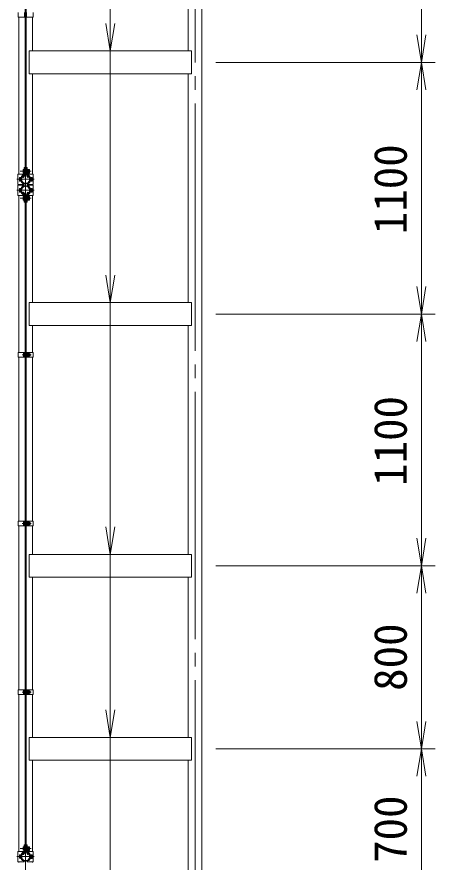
# Model space of a CAD drawing. Units: millimetres, scale not verified. Extents: x -21137 to 21137, y -15758 to 15759.
# Drawn here: x -13128 to -11301, y -6524 to -2830 of the extents above; entities that cross this region are included whole.
import ezdxf
from ezdxf.enums import TextEntityAlignment as Align

# ---------------------------------------------------------------- set-up
doc = ezdxf.new("R2010")
doc.units = ezdxf.units.MM
doc.header["$LTSCALE"] = 60
doc.linetypes.add('LONG_CHAIN', pattern=[21, 18, -1, 1, -1])
for name, color, linetype, lineweight in [('0-2_D-BMK', 2, 'LONG_CHAIN', 9), ('0-3_D-STR1', 1, 'Continuous', 9), ('0-4_D-STR-DIM', 7, 'Continuous', 9), ('0-5_0', 7, 'Continuous', 9), ('0-8_D-STR3', 3, 'Continuous', 9), ('0-9_D-STR-TXT', 7, 'Continuous', 9), ('0-A_D-STR2', 7, 'Continuous', 9)]:
    doc.layers.add(name, color=color, linetype=linetype, lineweight=lineweight)
doc.styles.add('ＭＳ ゴシック', font='')
doc.styles.get('ＭＳ ゴシック').set_extended_font_data('MS Gothic')

# ---------------------------------------------------------------- blocks, each defined once
blk = doc.blocks.new('_Open')
at = {"layer": '0-5_0'}
blk.add_line((-60, 10), (0, 0), dxfattribs=at)
blk.add_lwpolyline([(-60, -10), (0, 0), (-60, 0)], dxfattribs=at)

msp = doc.modelspace()

# ---------------------------------------------------------------- linework, layer by layer
at = {"layer": '0-2_D-BMK'}
for p, q in [((-13090.03, -589.13), (-13090.03, -10589.13)), ((-12350.03, -10589.13), (-12350.03, -698.13)), ((-13114.47, -3505.08), (-13065.59, -3505.08)), ((-13128, -3540.08), (-13052.07, -3540.08)), ((-13128, -3588.18), (-13052.07, -3588.18)), ((-13114.47, -3623.18), (-13065.59, -3623.18)), ((-13104.58, -4307.13), (-13065.98, -4307.13)), ((-13104.58, -5044.13), (-13065.98, -5044.13)), ((-13104.58, -5781.13), (-13065.98, -5781.13)), ((-13128, -6500.08), (-13052.07, -6500.08)), ((-13114.47, -6465.08), (-13065.59, -6465.08))]:
    msp.add_line(p, q, dxfattribs=at)
at = {"layer": '0-3_D-STR1'}
for p, q in [((-12319.78, -10539.13), (-12319.78, -720.13)), ((-12380.28, -1979.13), (-12380.28, -2979.13)), ((-13120.28, -3517.58), (-13120.28, -2831.63)), ((-13059.78, -2979.13), (-13059.78, -2831.63)), ((-12366.03, -2979.13), (-13074.03, -2979.13)), ((-13074.03, -2979.13), (-13074.03, -3079.13)), ((-12366.03, -2979.13), (-12366.03, -3079.13)), ((-12366.03, -3079.13), (-13074.03, -3079.13)), ((-13059.78, -3517.58), (-13059.78, -3079.13)), ((-12380.28, -3079.13), (-12380.28, -4079.13)), ((-13096.71, -3524.75), (-13100.22, -3530.83)), ((-13100.22, -3530.83), (-13098.83, -3531.63)), ((-13095.32, -3525.55), (-13098.83, -3531.63)), ((-13084.75, -3525.55), (-13081.24, -3531.63)), ((-13083.36, -3524.75), (-13079.85, -3530.83)), ((-13079.85, -3530.83), (-13081.24, -3531.63)), ((-13120.28, -3565.68), (-13120.28, -3562.58)), ((-13120.28, -3565.68), (-13120.28, -3562.58)), ((-13059.78, -3565.68), (-13059.78, -3562.58)), ((-13059.78, -3565.68), (-13059.78, -3562.58)), ((-13120.28, -4296.63), (-13120.28, -3610.68)), ((-13100.22, -3597.43), (-13098.83, -3596.63)), ((-13096.71, -3603.51), (-13100.22, -3597.43)), ((-13095.32, -3602.71), (-13098.83, -3596.63)), ((-13084.75, -3602.71), (-13081.24, -3596.63)), ((-13083.36, -3603.51), (-13079.85, -3597.43)), ((-13079.85, -3597.43), (-13081.24, -3596.63)), ((-13059.78, -4079.13), (-13059.78, -3610.68)), ((-12366.03, -4079.13), (-13074.03, -4079.13)), ((-13074.03, -4079.13), (-13074.03, -4179.13)), ((-12366.03, -4079.13), (-12366.03, -4179.13)), ((-12366.03, -4179.13), (-13074.03, -4179.13)), ((-13059.78, -4296.63), (-13059.78, -4179.13)), ((-12380.28, -4179.13), (-12380.28, -5179.13)), ((-13120.28, -5033.63), (-13120.28, -4317.63)), ((-13059.78, -5033.63), (-13059.78, -4317.63)), ((-13120.28, -5770.63), (-13120.28, -5054.63)), ((-13059.78, -5179.13), (-13059.78, -5054.63)), ((-12366.03, -5179.13), (-13074.03, -5179.13)), ((-13074.03, -5179.13), (-13074.03, -5279.13)), ((-12366.03, -5179.13), (-12366.03, -5279.13)), ((-12366.03, -5279.13), (-13074.03, -5279.13)), ((-13059.78, -5770.63), (-13059.78, -5279.13)), ((-12380.28, -5279.13), (-12380.28, -5979.13)), ((-13120.28, -6477.58), (-13120.28, -5791.63)), ((-13059.78, -5979.13), (-13059.78, -5791.63)), ((-12366.03, -5979.13), (-13074.03, -5979.13)), ((-13074.03, -5979.13), (-13074.03, -6079.13)), ((-12366.03, -5979.13), (-12366.03, -6079.13)), ((-12366.03, -6079.13), (-13074.03, -6079.13)), ((-13059.78, -6477.58), (-13059.78, -6079.13)), ((-12380.28, -6079.13), (-12380.28, -6679.13)), ((-13096.71, -6484.75), (-13100.22, -6490.83)), ((-13100.22, -6490.83), (-13098.83, -6491.63)), ((-13095.32, -6485.55), (-13098.83, -6491.63)), ((-13084.75, -6485.55), (-13081.24, -6491.63)), ((-13083.36, -6484.75), (-13079.85, -6490.83)), ((-13079.85, -6490.83), (-13081.24, -6491.63)), ((-13120.28, -6525.68), (-13120.28, -6522.58)), ((-13059.78, -6525.68), (-13059.78, -6522.58))]:
    msp.add_line(p, q, dxfattribs=at)
for centre, radius, start, end in [((-13090.03, -3540.08), 19.05, 114.32478, 65.67522), ((-13090.03, -3540.08), 17.45, 114.32478, 65.67522), ((-13097.05, -3524.55), 2, 330, 114.32478), ((-13097.05, -3524.55), 0.401, 330, 114.32478), ((-13083.01, -3524.55), 2, 65.67522, 210), ((-13083.01, -3524.55), 0.401, 65.67522, 210), ((-13090.03, -3588.18), 19.05, 294.32478, 245.67522), ((-13090.03, -3588.18), 17.45, 294.32478, 245.67522), ((-13097.05, -3603.71), 2, 245.67522, 30), ((-13097.05, -3603.71), 0.401, 245.67522, 30), ((-13083.01, -3603.71), 2, 150, 294.32478), ((-13083.01, -3603.71), 0.401, 150, 294.32478), ((-13090.03, -6500.08), 19.05, 114.32478, 65.67522), ((-13090.03, -6500.08), 17.45, 114.32478, 65.67522), ((-13097.05, -6484.55), 2, 330, 114.32478), ((-13097.05, -6484.55), 0.401, 330, 114.32478), ((-13083.01, -6484.55), 2, 65.67522, 210), ((-13083.01, -6484.55), 0.401, 65.67522, 210)]:
    msp.add_arc(centre, radius, start, end, dxfattribs=at)
at = {"layer": '0-4_D-STR-DIM'}
for p, q in [((-11361.36, -2049.13), (-11361.36, -2909.13)), ((-12259.78, -3029.13), (-11301.36, -3029.13)), ((-12259.78, -3029.13), (-11301.36, -3029.13)), ((-11361.36, -3149.13), (-11361.36, -4009.13)), ((-12259.78, -4129.13), (-11301.36, -4129.13)), ((-12259.78, -4129.13), (-11301.36, -4129.13)), ((-11361.36, -4249.13), (-11361.36, -5109.13)), ((-12259.78, -5229.13), (-11301.36, -5229.13)), ((-12259.78, -5229.13), (-11301.36, -5229.13)), ((-11361.36, -5349.13), (-11361.36, -5909.13)), ((-12259.78, -6029.13), (-11301.36, -6029.13)), ((-12259.78, -6029.13), (-11301.36, -6029.13)), ((-11361.36, -6149.13), (-11361.36, -6609.13))]:
    msp.add_line(p, q, dxfattribs=at)
at = {"layer": '0-8_D-STR3'}
for p, q in [((-13092.28, -648.18), (-13092.28, -3520.08)), ((-13087.78, -648.18), (-13087.78, -3520.08)), ((-13122.58, -2810.63), (-13122.58, -2831.63)), ((-13092.28, -2831.63), (-13122.58, -2831.63)), ((-13094.58, -2810.63), (-13094.58, -2831.63)), ((-13087.78, -2831.63), (-13057.48, -2831.63)), ((-13085.48, -2810.63), (-13085.48, -2831.63)), ((-13057.48, -2810.63), (-13057.48, -2831.63)), ((-13101.33, -3498.58), (-13101.33, -3511.58)), ((-13096.53, -3488.08), (-13096.53, -3517.65)), ((-13096.53, -3488.08), (-13094.23, -3488.08)), ((-13094.23, -3488.08), (-13094.23, -3517.65)), ((-13092.53, -3499.76), (-13094.23, -3499.76)), ((-13092.53, -3499.76), (-13092.53, -3510.4)), ((-13092.53, -3501.08), (-13092.28, -3501.08)), ((-13092.53, -3509.08), (-13092.28, -3509.08)), ((-13087.78, -3501.08), (-13085.83, -3501.08)), ((-13087.78, -3509.08), (-13085.83, -3509.08)), ((-13085.83, -3488.08), (-13085.83, -3517.65)), ((-13085.83, -3488.08), (-13083.53, -3488.08)), ((-13083.53, -3488.08), (-13083.53, -3517.65)), ((-13073.53, -3496.98), (-13083.53, -3496.98)), ((-13073.53, -3501.03), (-13083.53, -3501.03)), ((-13083.53, -3501.08), (-13083.33, -3501.08)), ((-13083.53, -3509.08), (-13083.33, -3509.08)), ((-13072.53, -3498.85), (-13072.53, -3511.19)), ((-13072.53, -3501.08), (-13072.53, -3509.08)), ((-13072.53, -3501.76), (-13072.21, -3501.76)), ((-13072.53, -3508.4), (-13072.21, -3508.4)), ((-13123.68, -3517.58), (-13096.53, -3517.58)), ((-13123.68, -3517.58), (-13123.68, -3562.58)), ((-13116.83, -3533.58), (-13116.83, -3546.58)), ((-13112.03, -3532.08), (-13112.03, -3548.08)), ((-13111.67, -3536.08), (-13112.03, -3536.08)), ((-13111.67, -3544.08), (-13112.03, -3544.08)), ((-13092.53, -3510.4), (-13094.23, -3510.4)), ((-13092.28, -3520.08), (-13087.78, -3520.08)), ((-13073.53, -3509.13), (-13083.53, -3509.13)), ((-13073.53, -3513.18), (-13083.53, -3513.18)), ((-13083.53, -3517.58), (-13056.38, -3517.58)), ((-13068.03, -3536.08), (-13068.4, -3536.08)), ((-13068.03, -3544.08), (-13068.4, -3544.08)), ((-13062.53, -3531.98), (-13068.03, -3531.98)), ((-13068.03, -3531.98), (-13068.03, -3548.18)), ((-13062.53, -3536.03), (-13068.03, -3536.03)), ((-13062.53, -3544.13), (-13068.03, -3544.13)), ((-13061.53, -3533.85), (-13061.53, -3546.19)), ((-13061.53, -3536.08), (-13061.03, -3536.08)), ((-13061.53, -3536.08), (-13061.03, -3536.08)), ((-13061.53, -3536.76), (-13060.71, -3536.76)), ((-13061.53, -3543.4), (-13060.71, -3543.4)), ((-13061.53, -3544.08), (-13061.03, -3544.08)), ((-13061.53, -3544.08), (-13061.03, -3544.08)), ((-13061.03, -3536.08), (-13061.03, -3544.08)), ((-13056.38, -3517.58), (-13056.38, -3562.58)), ((-13123.68, -3562.58), (-13096.73, -3562.58)), ((-13123.68, -3565.68), (-13096.73, -3565.68)), ((-13123.68, -3610.68), (-13123.68, -3565.68)), ((-13116.83, -3594.68), (-13116.83, -3581.68)), ((-13112.03, -3596.18), (-13112.03, -3580.18)), ((-13096.73, -3558.61), (-13097.52, -3560.77)), ((-13096.73, -3569.66), (-13097.52, -3567.49)), ((-13096.73, -3558.61), (-13096.73, -3562.58)), ((-13096.73, -3569.66), (-13096.73, -3565.68)), ((-13083.33, -3558.61), (-13083.33, -3562.58)), ((-13083.33, -3558.61), (-13082.55, -3560.77)), ((-13083.33, -3562.58), (-13056.38, -3562.58)), ((-13083.33, -3569.66), (-13083.33, -3565.68)), ((-13083.33, -3565.68), (-13056.38, -3565.68)), ((-13083.33, -3569.66), (-13082.55, -3567.49)), ((-13062.53, -3548.18), (-13068.03, -3548.18)), ((-13062.53, -3580.08), (-13068.03, -3580.08)), ((-13068.03, -3596.28), (-13068.03, -3580.08)), ((-13061.53, -3594.42), (-13061.53, -3582.07)), ((-13056.38, -3610.68), (-13056.38, -3565.68)), ((-13123.68, -3610.68), (-13096.53, -3610.68)), ((-13111.67, -3584.18), (-13112.03, -3584.18)), ((-13111.67, -3592.18), (-13112.03, -3592.18)), ((-13101.33, -3629.68), (-13101.33, -3616.68)), ((-13096.53, -3640.18), (-13096.53, -3610.61)), ((-13094.23, -3640.18), (-13094.23, -3610.61)), ((-13092.53, -3617.86), (-13094.23, -3617.86)), ((-13092.53, -3628.5), (-13092.53, -3617.86)), ((-13092.53, -3619.18), (-13092.28, -3619.18)), ((-13092.28, -3608.18), (-13092.28, -6480.08)), ((-13092.28, -3608.18), (-13087.78, -3608.18)), ((-13087.78, -3608.18), (-13087.78, -6480.08)), ((-13087.78, -3619.18), (-13085.83, -3619.18)), ((-13085.83, -3640.18), (-13085.83, -3610.61)), ((-13083.53, -3640.18), (-13083.53, -3610.61)), ((-13083.53, -3610.68), (-13056.38, -3610.68)), ((-13073.53, -3615.08), (-13083.53, -3615.08)), ((-13073.53, -3619.13), (-13083.53, -3619.13)), ((-13083.53, -3619.18), (-13083.33, -3619.18)), ((-13072.53, -3629.42), (-13072.53, -3617.07)), ((-13072.53, -3627.18), (-13072.53, -3619.18)), ((-13072.53, -3619.86), (-13072.21, -3619.86)), ((-13068.03, -3584.18), (-13068.4, -3584.18)), ((-13068.03, -3592.18), (-13068.4, -3592.18)), ((-13062.53, -3584.13), (-13068.03, -3584.13)), ((-13062.53, -3592.23), (-13068.03, -3592.23)), ((-13062.53, -3596.28), (-13068.03, -3596.28)), ((-13061.53, -3584.18), (-13061.03, -3584.18)), ((-13061.53, -3584.18), (-13061.03, -3584.18)), ((-13061.53, -3584.86), (-13060.71, -3584.86)), ((-13061.53, -3591.5), (-13060.71, -3591.5)), ((-13061.53, -3592.18), (-13061.03, -3592.18)), ((-13061.53, -3592.18), (-13061.03, -3592.18)), ((-13061.03, -3592.18), (-13061.03, -3584.18)), ((-13096.53, -3640.18), (-13094.23, -3640.18)), ((-13092.53, -3628.5), (-13094.23, -3628.5)), ((-13092.53, -3627.18), (-13092.28, -3627.18)), ((-13087.78, -3627.18), (-13085.83, -3627.18)), ((-13085.83, -3640.18), (-13083.53, -3640.18)), ((-13083.53, -3627.18), (-13083.33, -3627.18)), ((-13073.53, -3627.23), (-13083.53, -3627.23)), ((-13073.53, -3631.28), (-13083.53, -3631.28)), ((-13072.53, -3626.5), (-13072.21, -3626.5)), ((-13122.58, -4296.63), (-13122.58, -4317.63)), ((-13092.28, -4296.63), (-13122.58, -4296.63)), ((-13092.28, -4317.63), (-13122.58, -4317.63)), ((-13099.38, -4300.63), (-13099.38, -4313.63)), ((-13094.58, -4296.63), (-13094.58, -4317.63)), ((-13094.58, -4299.13), (-13094.58, -4315.13)), ((-13087.78, -4296.63), (-13057.48, -4296.63)), ((-13087.78, -4317.63), (-13057.48, -4317.63)), ((-13085.48, -4296.63), (-13085.48, -4317.63)), ((-13075.48, -4299.03), (-13085.48, -4299.03)), ((-13085.48, -4299.03), (-13085.48, -4315.23)), ((-13075.48, -4303.08), (-13085.48, -4303.08)), ((-13075.48, -4311.18), (-13085.48, -4311.18)), ((-13075.48, -4315.23), (-13085.48, -4315.23)), ((-13074.48, -4300.9), (-13074.48, -4313.24)), ((-13074.48, -4303.13), (-13070.58, -4303.13)), ((-13074.48, -4303.81), (-13070.26, -4303.81)), ((-13074.48, -4310.45), (-13070.26, -4310.45)), ((-13074.48, -4311.13), (-13070.58, -4311.13)), ((-13070.58, -4303.13), (-13070.58, -4311.13)), ((-13057.48, -4296.63), (-13057.48, -4317.63)), ((-13122.58, -5033.63), (-13122.58, -5054.63)), ((-13092.28, -5033.63), (-13122.58, -5033.63)), ((-13092.28, -5054.63), (-13122.58, -5054.63)), ((-13099.38, -5037.63), (-13099.38, -5050.63)), ((-13094.58, -5033.63), (-13094.58, -5054.63)), ((-13094.58, -5036.13), (-13094.58, -5052.13)), ((-13087.78, -5033.63), (-13057.48, -5033.63)), ((-13087.78, -5054.63), (-13057.48, -5054.63)), ((-13085.48, -5033.63), (-13085.48, -5054.63)), ((-13075.48, -5036.03), (-13085.48, -5036.03)), ((-13085.48, -5036.03), (-13085.48, -5052.23)), ((-13075.48, -5040.08), (-13085.48, -5040.08)), ((-13075.48, -5048.18), (-13085.48, -5048.18)), ((-13075.48, -5052.23), (-13085.48, -5052.23)), ((-13074.48, -5037.9), (-13074.48, -5050.24)), ((-13074.48, -5040.13), (-13070.58, -5040.13)), ((-13074.48, -5040.81), (-13070.26, -5040.81)), ((-13074.48, -5047.45), (-13070.26, -5047.45)), ((-13074.48, -5048.13), (-13070.58, -5048.13)), ((-13070.58, -5040.13), (-13070.58, -5048.13)), ((-13057.48, -5033.63), (-13057.48, -5054.63)), ((-13122.58, -5770.63), (-13122.58, -5791.63)), ((-13092.28, -5770.63), (-13122.58, -5770.63)), ((-13092.28, -5791.63), (-13122.58, -5791.63)), ((-13099.38, -5774.63), (-13099.38, -5787.63)), ((-13094.58, -5770.63), (-13094.58, -5791.63)), ((-13094.58, -5773.13), (-13094.58, -5789.13)), ((-13087.78, -5770.63), (-13057.48, -5770.63)), ((-13087.78, -5791.63), (-13057.48, -5791.63)), ((-13085.48, -5770.63), (-13085.48, -5791.63)), ((-13075.48, -5773.03), (-13085.48, -5773.03)), ((-13085.48, -5773.03), (-13085.48, -5789.23)), ((-13075.48, -5777.08), (-13085.48, -5777.08)), ((-13075.48, -5785.18), (-13085.48, -5785.18)), ((-13075.48, -5789.23), (-13085.48, -5789.23)), ((-13074.48, -5774.9), (-13074.48, -5787.24)), ((-13074.48, -5777.13), (-13070.58, -5777.13)), ((-13074.48, -5777.81), (-13070.26, -5777.81)), ((-13074.48, -5784.45), (-13070.26, -5784.45)), ((-13074.48, -5785.13), (-13070.58, -5785.13)), ((-13070.58, -5777.13), (-13070.58, -5785.13)), ((-13057.48, -5770.63), (-13057.48, -5791.63)), ((-13101.33, -6458.58), (-13101.33, -6471.58)), ((-13096.53, -6448.08), (-13096.53, -6477.65)), ((-13096.53, -6448.08), (-13094.23, -6448.08)), ((-13094.23, -6448.08), (-13094.23, -6477.65)), ((-13092.53, -6459.76), (-13094.23, -6459.76)), ((-13092.53, -6459.76), (-13092.53, -6470.4)), ((-13092.53, -6461.08), (-13092.28, -6461.08)), ((-13087.78, -6461.08), (-13085.83, -6461.08)), ((-13085.83, -6448.08), (-13085.83, -6477.65)), ((-13085.83, -6448.08), (-13083.53, -6448.08)), ((-13083.53, -6448.08), (-13083.53, -6477.65)), ((-13073.53, -6456.98), (-13083.53, -6456.98)), ((-13073.53, -6461.03), (-13083.53, -6461.03)), ((-13083.53, -6461.08), (-13083.33, -6461.08)), ((-13072.53, -6458.85), (-13072.53, -6471.19)), ((-13072.53, -6461.08), (-13072.53, -6469.08)), ((-13072.53, -6461.76), (-13072.21, -6461.76)), ((-13123.68, -6477.58), (-13096.53, -6477.58)), ((-13123.68, -6477.58), (-13123.68, -6522.58)), ((-13116.83, -6493.58), (-13116.83, -6506.58)), ((-13112.03, -6492.08), (-13112.03, -6508.08)), ((-13111.67, -6496.08), (-13112.03, -6496.08)), ((-13092.53, -6470.4), (-13094.23, -6470.4)), ((-13092.53, -6469.08), (-13092.28, -6469.08)), ((-13092.28, -6480.08), (-13087.78, -6480.08)), ((-13087.78, -6469.08), (-13085.83, -6469.08)), ((-13083.53, -6469.08), (-13083.33, -6469.08)), ((-13073.53, -6469.13), (-13083.53, -6469.13)), ((-13073.53, -6473.18), (-13083.53, -6473.18)), ((-13083.53, -6477.58), (-13056.38, -6477.58)), ((-13072.53, -6468.4), (-13072.21, -6468.4)), ((-13068.03, -6496.08), (-13068.4, -6496.08)), ((-13062.53, -6491.98), (-13068.03, -6491.98)), ((-13068.03, -6491.98), (-13068.03, -6508.18)), ((-13062.53, -6496.03), (-13068.03, -6496.03)), ((-13061.53, -6493.85), (-13061.53, -6506.19)), ((-13061.53, -6496.08), (-13061.03, -6496.08)), ((-13061.53, -6496.08), (-13061.03, -6496.08)), ((-13061.53, -6496.76), (-13060.71, -6496.76)), ((-13061.03, -6496.08), (-13061.03, -6504.08)), ((-13056.38, -6477.58), (-13056.38, -6522.58)), ((-13123.68, -6522.58), (-13096.73, -6522.58)), ((-13111.67, -6504.08), (-13112.03, -6504.08)), ((-13096.73, -6518.61), (-13097.52, -6520.77)), ((-13096.73, -6518.61), (-13096.73, -6522.58)), ((-13083.33, -6518.61), (-13083.33, -6522.58)), ((-13083.33, -6518.61), (-13082.55, -6520.77)), ((-13083.33, -6522.58), (-13056.38, -6522.58)), ((-13068.03, -6504.08), (-13068.4, -6504.08)), ((-13062.53, -6504.13), (-13068.03, -6504.13)), ((-13062.53, -6508.18), (-13068.03, -6508.18)), ((-13061.53, -6503.4), (-13060.71, -6503.4)), ((-13061.53, -6504.08), (-13061.03, -6504.08)), ((-13061.53, -6504.08), (-13061.03, -6504.08))]:
    msp.add_line(p, q, dxfattribs=at)
for centre, radius, start, end in [((-13075.07, -3499.01), 2.54, 307.21089, 52.78911), ((-13081.23, -3505.08), 8.7, 332.26063, 27.73937), ((-13080.03, -3505.08), 8.5, 331.92751, 28.07249), ((-13090.03, -3540.08), 22, 110.1633, 250.11694), ((-13090.03, -3540.08), 19.7, 109.83718, 250.11694), ((-13098.53, -3517.65), 2, 297.27961, 0), ((-13098.53, -3517.65), 4.3, 294.96438, 0), ((-13081.53, -3517.65), 4.3, 180, 245.03562), ((-13081.53, -3517.65), 2, 180, 242.72039), ((-13090.03, -3540.08), 19.7, 289.88306, 70.16282), ((-13090.03, -3540.08), 22, 289.88306, 69.8367), ((-13075.08, -3511.16), 2.55, 307.42505, 52.57495), ((-13064.07, -3534.01), 2.54, 307.21089, 52.78911), ((-13070.23, -3540.08), 8.7, 332.26063, 27.73937), ((-13064.08, -3546.16), 2.55, 307.42505, 52.57495), ((-13068.53, -3540.08), 8.5, 331.92751, 28.07249), ((-13090.03, -3588.18), 22, 109.88306, 249.8367), ((-13090.03, -3588.18), 19.7, 109.88306, 250.16282), ((-13090.03, -3588.18), 19.7, 289.83718, 70.11694), ((-13090.03, -3588.18), 22, 290.1633, 70.11694), ((-13064.08, -3582.11), 2.55, 307.42505, 52.57495), ((-13098.53, -3610.61), 2, 0, 62.72039), ((-13098.53, -3610.61), 4.3, 0, 65.03562), ((-13081.53, -3610.61), 4.3, 114.96438, 180), ((-13081.53, -3610.61), 2, 117.27961, 180), ((-13075.08, -3617.11), 2.55, 307.42505, 52.57495), ((-13081.23, -3623.18), 8.7, 332.26063, 27.73937), ((-13080.03, -3623.18), 8.5, 331.92751, 28.07249), ((-13070.23, -3588.18), 8.7, 332.26063, 27.73937), ((-13064.07, -3594.26), 2.54, 307.21089, 52.78911), ((-13068.53, -3588.18), 8.5, 331.92751, 28.07249), ((-13075.07, -3629.26), 2.54, 307.21089, 52.78911), ((-13077.02, -4301.06), 2.54, 307.21089, 52.78911), ((-13083.18, -4307.13), 8.7, 332.26063, 27.73937), ((-13077.03, -4313.21), 2.55, 307.42505, 52.57495), ((-13078.08, -4307.13), 8.5, 331.92751, 28.07249), ((-13077.02, -5038.06), 2.54, 307.21089, 52.78911), ((-13083.18, -5044.13), 8.7, 332.26063, 27.73937), ((-13077.03, -5050.21), 2.55, 307.42505, 52.57495), ((-13078.08, -5044.13), 8.5, 331.92751, 28.07249), ((-13077.02, -5775.06), 2.54, 307.21089, 52.78911), ((-13083.18, -5781.13), 8.7, 332.26063, 27.73937), ((-13077.03, -5787.21), 2.55, 307.42505, 52.57495), ((-13078.08, -5781.13), 8.5, 331.92751, 28.07249), ((-13075.07, -6459.01), 2.54, 307.21089, 52.78911), ((-13081.23, -6465.08), 8.7, 332.26063, 27.73937), ((-13080.03, -6465.08), 8.5, 331.92751, 28.07249), ((-13090.03, -6500.08), 22, 110.1633, 250.11694), ((-13090.03, -6500.08), 19.7, 109.83718, 250.11694), ((-13098.53, -6477.65), 2, 297.27961, 0), ((-13098.53, -6477.65), 4.3, 294.96438, 0), ((-13081.53, -6477.65), 4.3, 180, 245.03562), ((-13081.53, -6477.65), 2, 180, 242.72039), ((-13090.03, -6500.08), 19.7, 289.88306, 70.16282), ((-13090.03, -6500.08), 22, 289.88306, 69.8367), ((-13075.08, -6471.16), 2.55, 307.42505, 52.57495), ((-13064.07, -6494.01), 2.54, 307.21089, 52.78911), ((-13070.23, -6500.08), 8.7, 332.26063, 27.73937), ((-13068.53, -6500.08), 8.5, 331.92751, 28.07249), ((-13064.08, -6506.16), 2.55, 307.42505, 52.57495)]:
    msp.add_arc(centre, radius, start, end, dxfattribs=at)
for centre, start_param, end_param in [((-13096.53, -3498.58), 1.5707963, 3.1415927), ((-13112.03, -3533.58), 1.5707963, 3.1415927), ((-13096.53, -3511.58), 3.1415927, 4.712389), ((-13112.03, -3546.58), 3.1415927, 4.712389), ((-13112.03, -3581.68), 1.5707963, 3.1415927), ((-13112.03, -3594.68), 3.1415927, 4.712389), ((-13096.53, -3616.68), 1.5707963, 3.1415927), ((-13096.53, -3629.68), 3.1415927, 4.712389), ((-13094.58, -4300.63), 1.5707963, 3.1415927), ((-13094.58, -4313.63), 3.1415927, 4.712389), ((-13094.58, -5037.63), 1.5707963, 3.1415927), ((-13094.58, -5050.63), 3.1415927, 4.712389), ((-13094.58, -5774.63), 1.5707963, 3.1415927), ((-13094.58, -5787.63), 3.1415927, 4.712389), ((-13096.53, -6458.58), 1.5707963, 3.1415927), ((-13112.03, -6493.58), 1.5707963, 3.1415927), ((-13096.53, -6471.58), 3.1415927, 4.712389), ((-13112.03, -6506.58), 3.1415927, 4.712389)]:
    msp.add_ellipse(centre, major_axis=(4.8, 0), ratio=0.3125, start_param=start_param, end_param=end_param, dxfattribs=at)
at = {"layer": '0-9_D-STR-TXT'}
for q in [(-12720.03, -9177.13), (-12720.03, -5177.13), (-12720.03, -8877.13), (-12720.03, -8577.13), (-12720.03, -2977.13), (-12720.03, -8077.13), (-12720.03, -7377.13), (-12720.03, -6677.13), (-12720.03, -4077.13)]:
    msp.add_line((-12720.03, -1785.57), q, dxfattribs=at)
at = {"layer": '0-A_D-STR2'}
msp.add_line((-12720.03, -1785.57), (-12720.03, -5977.13), dxfattribs=at)

# ---------------------------------------------------------------- block references
at = {"layer": '0-4_D-STR-DIM', "xscale": 2, "yscale": 2}
for p, rotation in [((-11361.36, -3029.13), 270), ((-11361.36, -3029.13), 90), ((-11361.36, -4129.13), 270), ((-11361.36, -4129.13), 90), ((-11361.36, -5229.13), 270), ((-11361.36, -5229.13), 90), ((-11361.36, -6029.13), 270), ((-11361.36, -6029.13), 90)]:
    msp.add_blockref('_Open', p, dxfattribs=dict(at, rotation=rotation))
at = {"layer": '0-9_D-STR-TXT', "xscale": 2, "yscale": 2, "rotation": 270}
for p in [(-12720.03, -2979.13), (-12720.03, -4079.13), (-12720.03, -5179.13)]:
    msp.add_blockref('_Open', p, dxfattribs=at)
at = {"layer": '0-A_D-STR2', "xscale": 2, "yscale": 2, "rotation": 270}
msp.add_blockref('_Open', (-12720.03, -5979.13), dxfattribs=at)

# ---------------------------------------------------------------- texts
at = {"layer": '0-4_D-STR-DIM', "style": 'ＭＳ ゴシック'}
for s, p in [('1100', (-11381.6, -3779.83)), ('1100', (-11381.6, -4879.83)), ('800', (-11381.6, -5775.76)), ('700', (-11381.6, -6527.63))]:
    msp.add_text(s, height=144.3, rotation=90, dxfattribs=at).set_placement(p, align=Align.BOTTOM_LEFT)

doc.saveas('drawing.dxf')
